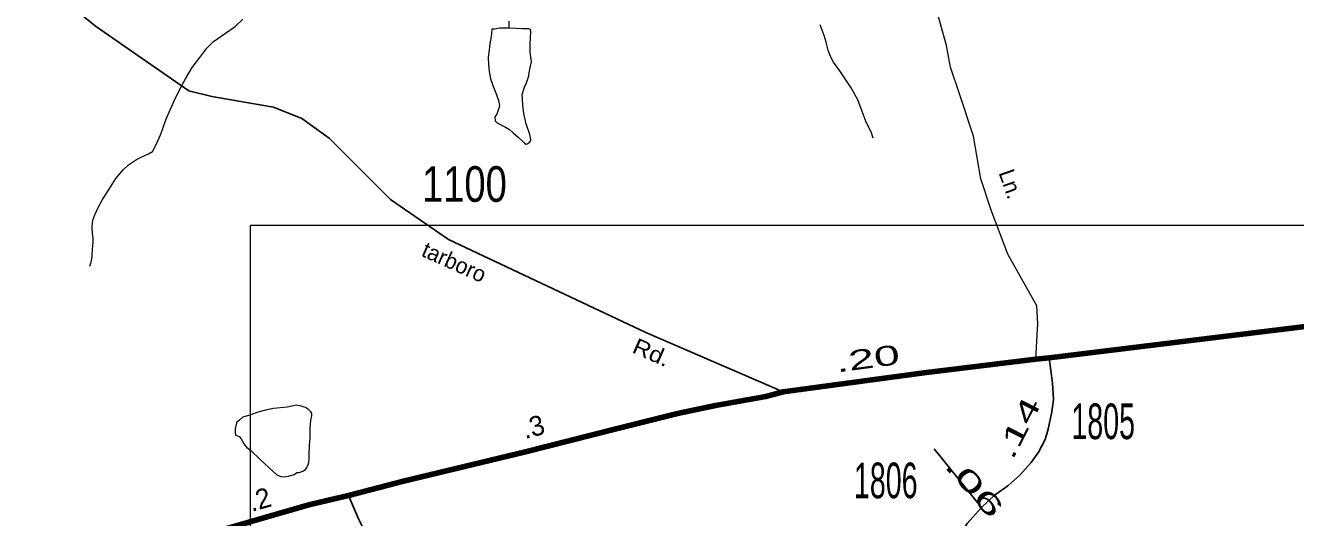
# Model space of a CAD drawing. Extents: x 649378 to 698944, y 229673 to 279958.
# Drawn here: x 665652 to 667255, y 246841 to 247462 of the extents above; entities that cross this region are included whole.
import ezdxf
from ezdxf.enums import TextEntityAlignment as Align

# ---------------------------------------------------------------- set-up
doc = ezdxf.new("R2010")
doc.units = 0
doc.header["$LTSCALE"] = 8
for name, color, linetype, lineweight in [('10', 7, 'Continuous', 40), ('11', 7, 'Continuous', 40), ('17', 7, 'Continuous', 40), ('29', 7, 'Continuous', 120), ('32', 7, 'Continuous', 25), ('35', 7, 'Continuous', 13), ('62', 7, 'Continuous', 13), ('63', 7, 'Continuous', 13)]:
    doc.layers.add(name, color=color, linetype=linetype, lineweight=lineweight)
doc.layers.add('8', color=7, linetype='Continuous')

msp = doc.modelspace()

# ---------------------------------------------------------------- linework, layer by layer
at = {"layer": '29'}
for points in [[(666943.876, 247042.445), (667315.242, 247087.87), (667391.158, 247101.278), (667571.272, 247121.071), (668053.562, 247185.346), (668095.666, 247189.177), (668145.639, 247189.39), (668171.721, 247184.871)], [(666608.358, 246999.478), (666785.744, 247023.594), (666927.098, 247040.885), (666943.876, 247042.445)], [(666059.724, 246868.374), (666129.047, 246886.678), (666283.218, 246923.923), (666395.709, 246952.23), (666475.027, 246972.023), (666522.661, 246982.239), (666586.243, 246993.519), (666608.358, 246999.478)], [(665839.815, 246809.805), (665896.197, 246823.893), (666009.752, 246856.669), (666059.724, 246868.374)]]:
    msp.add_lwpolyline(points, dxfattribs=at)
at = {"layer": '32'}
msp.add_line((666858.428, 246853.211), (666798.731, 246927.344), dxfattribs=at)
for points in [[(666608.358, 246999.478), (666435.049, 247074.607), (666186.037, 247191.877), (666112.807, 247242.214), (666035.162, 247319.859), (666000.827, 247344.83), (665964.931, 247358.876), (665887.286, 247372.532), (665858.414, 247379.555), (665740.581, 247461.492), (665502.185, 247655.408), (665420.5, 247706.502), (665328.641, 247761.736), (665280.531, 247787.47)], [(666943.876, 247042.445), (666947.973, 247010.256), (666949.143, 246989.967), (666947.192, 246974.36), (666942.51, 246952.51), (666938.999, 246939.245), (666930.415, 246923.247), (666921.246, 246910.177), (666906.809, 246894.18), (666891.593, 246880.914), (666874.425, 246868.428), (666858.428, 246853.211)], [(666059.724, 246868.374), (666072.27, 246839.216), (666093.535, 246797.076), (666106.294, 246777.496), (666131.812, 246760.044), (666170.089, 246747.274), (666200.604, 246743.549), (666249.513, 246746.529), (666285.663, 246748.231), (666330.087, 246750.035), (666359.433, 246747.907)], [(666858.428, 246853.211), (666840.285, 246833.117), (666827.019, 246812.828), (666818.435, 246794.88), (666810.242, 246773.811), (666807.315, 246755.668), (666804.584, 246733.818), (666804.584, 246712.749), (666805.755, 246690.899), (666806.73, 246666.513), (666810.242, 246625.545)]]:
    msp.add_lwpolyline(points, dxfattribs=at)
at = {"layer": '35'}
msp.add_lwpolyline([(666927.098, 247040.885), (666929.439, 247085.754), (666928.269, 247107.995), (666891.75, 247173.534), (666870.485, 247228.871), (666857.715, 247268.547), (666848.359, 247322.181), (666830.496, 247375.814), (666819.45, 247409.569), (666814.346, 247436.811), (666790.53, 247523.647), (666777.867, 247591.315), (666769.361, 247617.706), (666777.016, 247681.556), (666784.663, 247789.285), (666770.203, 247801.204), (666751.49, 247810.568)], dxfattribs=at)
at = {"layer": '62'}
for points in [[(665733.375, 247158.344), (665734.562, 247162), (665735.75, 247166.891), (665736.375, 247171.172), (665736.875, 247179.703), (665737.438, 247188.235), (665737.438, 247194.328), (665736.812, 247199.188), (665736.125, 247207.719), (665737.25, 247216.25), (665739.688, 247222.985), (665743.875, 247232.141), (665749.312, 247242.531), (665757.75, 247255.391), (665766.25, 247268.828), (665775.312, 247279.844), (665782, 247285.985), (665792.312, 247292.75), (665799, 247296.438), (665807.562, 247300.141), (665812.438, 247303.219), (665817.812, 247313.61), (665822.625, 247323.985), (665825.062, 247330.719), (665829.25, 247342.922), (665834.688, 247355.75), (665840.062, 247367.969), (665847.938, 247383.25), (665853.938, 247394.86), (665862.375, 247408.938), (665872.062, 247421.766), (665881.125, 247433.406), (665889.625, 247441.985), (665904.75, 247452.422), (665916.938, 247461.031), (665926.625, 247470.235)], [(666262.438, 247458.891), (666262.375, 247467.422)], [(666721.688, 247320.047), (666719.188, 247327.953), (666713, 247340.11), (666708.062, 247353.485), (666702.5, 247368.078), (666693.812, 247383.235), (666688.25, 247392.344), (666679.625, 247405.094), (666671.625, 247416), (666667.375, 247423.891), (666664.875, 247431.188), (666662.375, 247440.922), (666659.812, 247449.438), (666654.875, 247462.812)], [(665993.938, 246982.469), (665982.438, 246979.953), (665965.312, 246978.641), (665956.812, 246976.781), (665945.25, 246973.656), (665936.688, 246970.562), (665926.375, 246967.453), (665922.125, 246963.781), (665919.062, 246961.328), (665917.875, 246958.281), (665916.75, 246952.766), (665916.75, 246948.5), (665917.312, 246944.86), (665918.562, 246944.25), (665921.688, 246943.062), (665924.125, 246940.031), (665927.75, 246933.953), (665931.5, 246929.094), (665936.375, 246925.469), (665948.062, 246914.562), (665959.625, 246903.656), (665969.438, 246894.578), (665974.312, 246892.766), (665978.625, 246892.188), (665984.062, 246892.828), (665991.375, 246895.297), (665994.438, 246897.75)], [(665994.438, 246897.75), (665997.5, 246897.781), (665999.938, 246898.406), (666003, 246899.641), (666005.438, 246901.485), (666007.188, 246903.953), (666008.375, 246906.391), (666009.625, 246910.047), (666010.125, 246914.297), (666010.125, 246919.781), (666010.688, 246931.969), (666011.312, 246941.11), (666011.188, 246953.312), (666012.375, 246963.672), (666013.5, 246969.781), (666013.5, 246971.61), (666012.875, 246972.812), (666012.25, 246974.047), (666009.25, 246977.078), (666005.562, 246979.5), (666003.688, 246980.11), (666000, 246981.312), (665993.938, 246982.469)]]:
    msp.add_lwpolyline(points, dxfattribs=at)
msp.add_lwpolyline([(666262.438, 247458.891), (666261.25, 247458.891), (666255.75, 247458.844), (666250.25, 247458.812), (666244.188, 247457.547), (666240.5, 247457.531), (666240, 247451.422), (666239.375, 247445.938), (666238.188, 247439.219), (666237.062, 247431.297), (666235.938, 247422.141), (666236.562, 247413.016), (666237.25, 247403.875), (666239.125, 247394.75), (666242.875, 247384.422), (666246, 247375.906), (666249.125, 247367.391), (666250.312, 247361.312), (666249.75, 247358.875), (666248, 247353.969), (666246.75, 247350.312), (666244.312, 247346.641), (666245, 247341.766), (666247.438, 247339.344), (666257.875, 247333.938), (666262.75, 247330.922), (666267.625, 247326.703), (666273.812, 247321.25), (666278.688, 247316.406), (666281.75, 247313.375), (666283.562, 247312.188), (666285.375, 247312.797), (666288.438, 247314.641), (666289.625, 247317.703), (666288.375, 247324.391), (666284, 247337.766), (666280.875, 247351.156), (666279.562, 247361.5), (666279.5, 247369.422), (666278.938, 247374.906), (666281.875, 247384.078), (666284.25, 247389.562), (666287.312, 247398.719), (666287.812, 247402.406), (666289.062, 247409.11), (666290.812, 247416.422), (666288.875, 247428.594), (666288.812, 247438.344), (666289.375, 247447.5), (666289.938, 247454.203), (666289.25, 247457.25), (666287.438, 247457.844), (666279.5, 247457.797), (666271, 247458.36)], close=True, dxfattribs=at)
at = {"layer": '63'}
msp.add_lwpolyline([(665936.002, 247210.024), (667419.226, 247210.024), (667419.226, 245708.264), (665936.002, 245708.264)], close=True, dxfattribs=at)

# ---------------------------------------------------------------- texts
at = {"layer": '10'}
msp.add_text('Ln.', height=20, rotation=289.357, dxfattribs=at).set_placement((666885.996, 247258.75), align=Align.CENTER)
at = {"layer": '11'}
msp.add_text('tarboro', height=20, rotation=335.861, dxfattribs=at).set_placement((666189.025, 247154.166), align=Align.CENTER)
at = {"layer": '11', "width": 1.15}
msp.add_text('Rd.', height=20, rotation=336.076, dxfattribs=at).set_placement((666438.14, 247040.117), align=Align.CENTER)
at = {"layer": '17'}
for s, rotation, width, p in [('.20', 7.742, 1.75, (666716.441, 247029.31)), ('.14', 62.995, 1.75, (666916.003, 246948.304)), ('.06', 311.219, 1.95, (666840.139, 246871.514))]:
    msp.add_text(s, height=25, rotation=rotation, dxfattribs=dict(at, width=width)).set_placement(p, align=Align.CENTER)
for s, rotation, p in [('.3', 15.035, (666296.031, 246943.35)), ('.2', 15.86, (665951.032, 246851.608))]:
    msp.add_text(s, height=25, rotation=rotation, dxfattribs=at).set_placement(p, align=Align.CENTER)
at = {"layer": '8'}
for s, width, p in [('1100', 0.8, (666206.003, 247239.474)), ('1805', 0.6, (667011.995, 246939.766)), ('1806', 0.6, (666737.644, 246865.107))]:
    msp.add_text(s, height=45, dxfattribs=dict(at, width=width)).set_placement(p, align=Align.CENTER)

doc.saveas('drawing.dxf')
